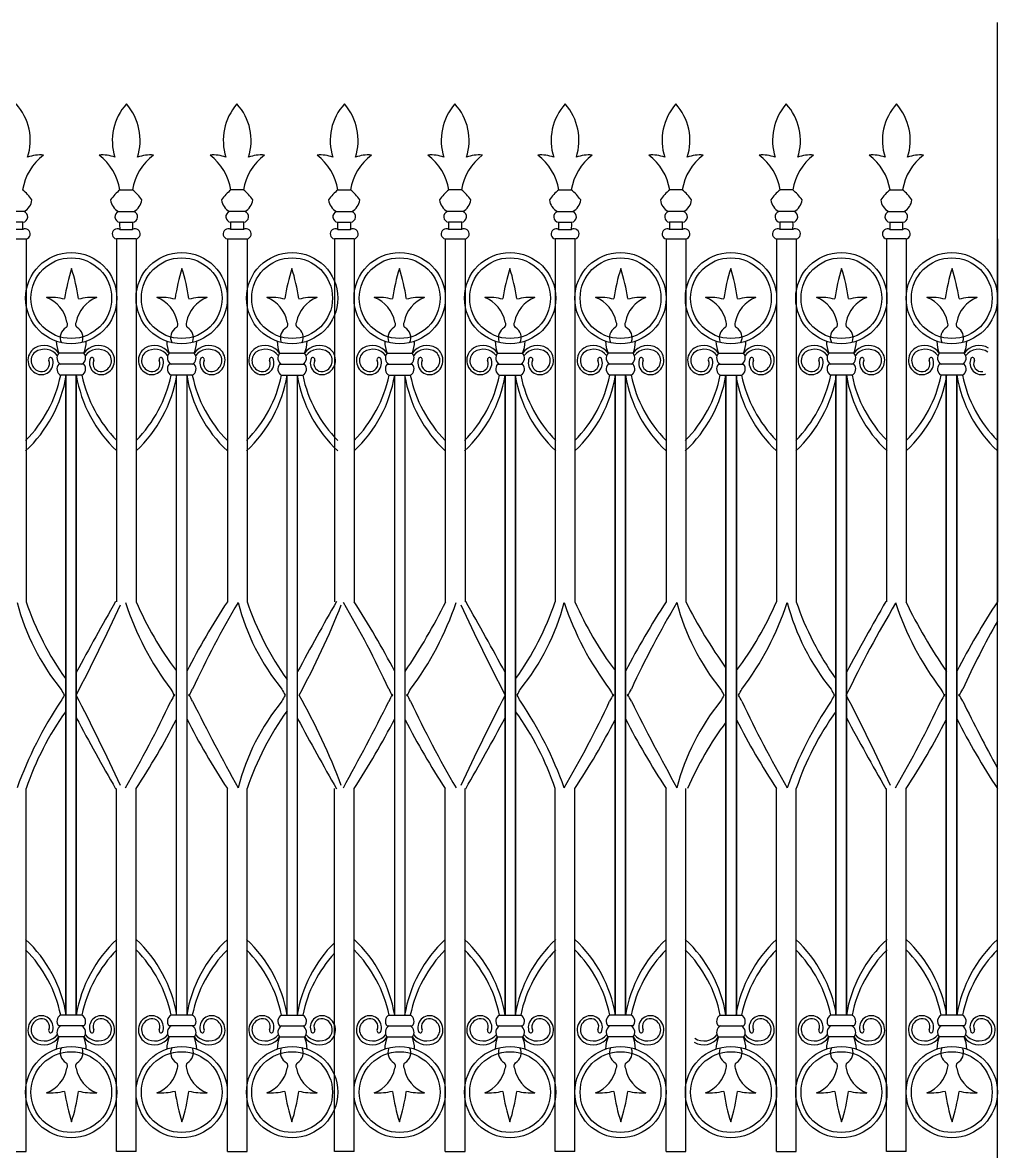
# Model space of a CAD drawing. Extents: x 12262 to 40734, y 30451 to 49613.
# Drawn here: x 25067 to 26180, y 46414 to 47703 of the extents above; entities that cross this region are included whole.
import ezdxf

# ---------------------------------------------------------------- set-up
doc = ezdxf.new("R2010")
doc.units = 0
doc.header["$LTSCALE"] = 0.85
doc.header["$MEASUREMENT"] = 0
doc.layers.get('0').update_dxf_attribs({"linetype": 'CONTINUOUS'})

# ---------------------------------------------------------------- blocks, each defined once
blk = doc.blocks.new('A$C42C5099B')
for p, q in [((1090.26, 0), (1090.26, 826.12)), ((589.39, 730.69), (596.52, 730.69)), ((659.86, 730.69), (652.73, 730.69)), ((713.81, 730.69), (720.94, 730.69)), ((784.28, 730.69), (777.15, 730.69)), ((839.88, 730.69), (847.01, 730.69)), ((910.35, 730.69), (903.22, 730.69)), ((973.38, 730.69), (966.25, 730.69)), ((1028.98, 730.69), (1036.11, 730.69)), ((534.61, 718.33), (525.84, 718.33)), ((588.57, 718.33), (597.34, 718.33)), ((660.68, 718.33), (651.9, 718.33)), ((712.99, 718.33), (721.77, 718.33)), ((785.11, 718.33), (776.33, 718.33)), ((839.06, 718.33), (847.83, 718.33)), ((911.17, 718.33), (902.4, 718.33)), ((974.21, 718.33), (965.43, 718.33)), ((1028.16, 718.33), (1036.94, 718.33)), ((533.97, 712.16), (526.48, 712.16)), ((589.21, 712.16), (596.7, 712.16)), ((660.04, 712.16), (652.54, 712.16)), ((713.63, 712.16), (721.13, 712.16)), ((784.47, 712.16), (776.97, 712.16)), ((839.7, 712.16), (847.19, 712.16)), ((910.53, 712.16), (903.04, 712.16)), ((973.57, 712.16), (966.07, 712.16)), ((1028.8, 712.16), (1036.3, 712.16)), ((524.6, 702.68), (535.85, 702.68)), ((533.88, 708), (526.57, 708)), ((535.85, 702.68), (535.85, 495.55)), ((587.33, 702.68), (587.33, 495.55)), ((598.58, 702.68), (587.33, 702.68)), ((589.3, 708), (596.61, 708)), ((598.58, 702.68), (598.58, 495.55)), ((650.67, 702.68), (650.67, 495.55)), ((650.67, 702.68), (661.92, 702.68)), ((659.95, 708), (652.63, 708)), ((661.92, 702.68), (661.92, 495.55)), ((711.75, 702.68), (711.75, 495.55)), ((723, 702.68), (711.75, 702.68)), ((713.72, 708), (721.04, 708)), ((723, 702.68), (723, 495.55)), ((775.09, 702.68), (775.09, 495.55)), ((775.09, 702.68), (786.34, 702.68)), ((784.38, 708), (777.06, 708)), ((786.34, 702.68), (786.34, 495.55)), ((837.82, 702.68), (837.82, 495.55)), ((849.07, 702.68), (837.82, 702.68)), ((839.79, 708), (847.1, 708)), ((849.07, 702.68), (849.07, 495.55)), ((901.16, 702.68), (901.16, 495.55)), ((901.16, 702.68), (912.41, 702.68)), ((910.44, 708), (903.12, 708)), ((912.41, 702.68), (912.41, 495.55)), ((964.19, 702.68), (964.19, 495.55)), ((964.19, 702.68), (975.44, 702.68)), ((973.48, 708), (966.16, 708)), ((975.44, 702.68), (975.44, 495.55)), ((1026.92, 702.68), (1026.92, 495.55)), ((1038.17, 702.68), (1026.92, 702.68)), ((1028.89, 708), (1036.21, 708)), ((1038.17, 702.68), (1038.17, 495.55)), ((1090.26, 702.68), (1090.26, 495.55)), ((568.72, 637.34), (554.46, 637.34)), ((631.75, 637.34), (617.49, 637.34)), ((680.53, 637.34), (694.79, 637.34)), ((741.92, 637.34), (756.18, 637.34)), ((804.95, 637.34), (819.21, 637.34)), ((882.24, 637.34), (867.98, 637.34)), ((931.02, 637.34), (945.28, 637.34)), ((1008.31, 637.34), (994.05, 637.34)), ((1071.35, 637.34), (1057.09, 637.34)), ((568.72, 631.06), (554.46, 631.06)), ((567.65, 631.06), (555.53, 631.06)), ((631.75, 631.06), (617.49, 631.06)), ((630.68, 631.06), (618.56, 631.06)), ((680.53, 631.06), (694.79, 631.06)), ((681.6, 631.06), (693.72, 631.06)), ((741.92, 631.06), (756.18, 631.06)), ((742.99, 631.06), (755.11, 631.06)), ((804.95, 631.06), (819.21, 631.06)), ((806.02, 631.06), (818.14, 631.06)), ((882.24, 631.06), (867.98, 631.06)), ((881.18, 631.06), (869.05, 631.06)), ((931.02, 631.06), (945.28, 631.06)), ((932.09, 631.06), (944.21, 631.06)), ((1008.31, 631.06), (994.05, 631.06)), ((1007.24, 631.06), (995.12, 631.06)), ((1071.35, 631.06), (1057.09, 631.06)), ((1070.28, 631.06), (1058.16, 631.06)), ((567.65, 624.79), (555.53, 624.79)), ((558.44, 316.23), (558.44, 624.79)), ((558.44, 624.79), (558.44, 316.23)), ((564.44, 316.23), (564.44, 624.79)), ((564.44, 624.79), (564.44, 316.23)), ((630.68, 624.79), (618.56, 624.79)), ((621.47, 624.79), (621.47, 259.61)), ((627.47, 624.79), (627.47, 259.61)), ((681.6, 624.79), (693.72, 624.79)), ((684.81, 259.61), (684.81, 624.79)), ((690.81, 259.61), (690.81, 624.79)), ((742.99, 624.79), (755.11, 624.79)), ((746.2, 259.61), (746.2, 624.79)), ((752.2, 259.61), (752.2, 624.79)), ((806.02, 624.79), (818.14, 624.79)), ((809.23, 624.79), (809.23, 316.23)), ((809.23, 316.23), (809.23, 624.79)), ((815.23, 624.79), (815.23, 316.23)), ((815.23, 316.23), (815.23, 624.79)), ((881.18, 624.79), (869.05, 624.79)), ((871.96, 316.23), (871.96, 624.79)), ((871.96, 624.79), (871.96, 316.23)), ((877.96, 316.23), (877.96, 624.79)), ((877.96, 624.79), (877.96, 316.23)), ((932.09, 624.79), (944.21, 624.79)), ((935.3, 624.79), (935.3, 316.23)), ((935.3, 316.23), (935.3, 624.79)), ((941.3, 624.79), (941.3, 316.23)), ((941.3, 316.23), (941.3, 624.79)), ((1007.24, 624.79), (995.12, 624.79)), ((998.03, 316.23), (998.03, 624.79)), ((998.03, 624.79), (998.03, 316.23)), ((1004.03, 316.23), (1004.03, 624.79)), ((1004.03, 624.79), (1004.03, 316.23)), ((1070.28, 624.79), (1058.16, 624.79)), ((1061.06, 316.23), (1061.06, 624.79)), ((1061.06, 624.79), (1061.06, 316.23)), ((1067.06, 316.23), (1067.06, 624.79)), ((1067.06, 624.79), (1067.06, 316.23)), ((558.44, 259.61), (558.44, 568.17)), ((558.44, 568.17), (558.44, 259.61)), ((564.44, 259.61), (564.44, 568.17)), ((564.44, 568.17), (564.44, 259.61)), ((809.23, 568.17), (809.23, 259.61)), ((809.23, 259.61), (809.23, 568.17)), ((815.23, 568.17), (815.23, 259.61)), ((815.23, 259.61), (815.23, 568.17)), ((871.96, 259.61), (871.96, 568.17)), ((871.96, 568.17), (871.96, 259.61)), ((877.96, 259.61), (877.96, 568.17)), ((877.96, 568.17), (877.96, 259.61)), ((935.3, 568.17), (935.3, 259.61)), ((935.3, 259.61), (935.3, 568.17)), ((941.3, 568.17), (941.3, 259.61)), ((941.3, 259.61), (941.3, 568.17)), ((998.03, 259.61), (998.03, 568.17)), ((998.03, 568.17), (998.03, 259.61)), ((1004.03, 259.61), (1004.03, 568.17)), ((1004.03, 568.17), (1004.03, 259.61)), ((1061.06, 259.61), (1061.06, 568.17)), ((1061.06, 568.17), (1061.06, 259.61)), ((1067.06, 259.61), (1067.06, 568.17)), ((1067.06, 568.17), (1067.06, 259.61)), ((535.85, 181.72), (535.85, 388.86)), ((587.33, 181.72), (587.33, 388.86)), ((598.58, 181.72), (598.58, 388.86)), ((650.67, 181.72), (650.67, 388.86)), ((661.92, 181.72), (661.92, 388.86)), ((711.75, 181.72), (711.75, 388.86)), ((723, 181.72), (723, 388.86)), ((775.09, 181.72), (775.09, 388.86)), ((786.34, 181.72), (786.34, 388.86)), ((837.82, 181.72), (837.82, 388.86)), ((849.07, 181.72), (849.07, 388.86)), ((901.16, 181.72), (901.16, 388.86)), ((912.41, 181.72), (912.41, 388.86)), ((964.19, 181.72), (964.19, 388.86)), ((975.44, 181.72), (975.44, 388.86)), ((1026.92, 181.72), (1026.92, 388.86)), ((1038.17, 181.72), (1038.17, 388.86)), ((1090.26, 181.72), (1090.26, 388.86)), ((567.65, 259.61), (555.53, 259.61)), ((630.68, 259.61), (618.56, 259.61)), ((681.6, 259.61), (693.72, 259.61)), ((742.99, 259.61), (755.11, 259.61)), ((806.02, 259.61), (818.14, 259.61)), ((881.18, 259.61), (869.05, 259.61)), ((932.09, 259.61), (944.21, 259.61)), ((1007.24, 259.61), (995.12, 259.61)), ((1070.28, 259.61), (1058.16, 259.61)), ((568.72, 253.34), (554.46, 253.34)), ((567.65, 253.34), (555.53, 253.34)), ((631.75, 253.34), (617.49, 253.34)), ((630.68, 253.34), (618.56, 253.34)), ((680.53, 253.34), (694.79, 253.34)), ((681.6, 253.34), (693.72, 253.34)), ((741.92, 253.34), (756.18, 253.34)), ((742.99, 253.34), (755.11, 253.34)), ((804.95, 253.34), (819.21, 253.34)), ((806.02, 253.34), (818.14, 253.34)), ((882.24, 253.34), (867.98, 253.34)), ((881.18, 253.34), (869.05, 253.34)), ((931.02, 253.34), (945.28, 253.34)), ((932.09, 253.34), (944.21, 253.34)), ((1008.31, 253.34), (994.05, 253.34)), ((1007.24, 253.34), (995.12, 253.34)), ((1071.35, 253.34), (1057.09, 253.34)), ((1070.28, 253.34), (1058.16, 253.34)), ((568.72, 247.07), (554.46, 247.07)), ((631.75, 247.07), (617.49, 247.07)), ((680.53, 247.07), (694.79, 247.07)), ((741.92, 247.07), (756.18, 247.07)), ((804.95, 247.07), (819.21, 247.07)), ((882.24, 247.07), (867.98, 247.07)), ((931.02, 247.07), (945.28, 247.07)), ((1008.31, 247.07), (994.05, 247.07)), ((1071.35, 247.07), (1057.09, 247.07)), ((524.6, 181.72), (535.85, 181.72)), ((598.58, 181.72), (587.33, 181.72)), ((650.67, 181.72), (661.92, 181.72)), ((723, 181.72), (711.75, 181.72)), ((775.09, 181.72), (786.34, 181.72)), ((849.07, 181.72), (837.82, 181.72)), ((901.16, 181.72), (912.41, 181.72)), ((964.19, 181.72), (975.44, 181.72)), ((1038.17, 181.72), (1026.92, 181.72))]:
    blk.add_line(p, q)
for centre, radius in [((561.59, 668.82), 26.04), ((561.59, 668.82), 23.04), ((624.62, 668.82), 26.04), ((624.62, 668.82), 23.04), ((687.66, 668.82), 26.04), ((687.66, 668.82), 23.04), ((749.05, 668.82), 26.04), ((749.05, 668.82), 23.04), ((812.08, 668.82), 26.04), ((812.08, 668.82), 23.04), ((875.11, 668.82), 26.04), ((875.11, 668.82), 23.04), ((938.15, 668.82), 26.04), ((938.15, 668.82), 23.04), ((1001.18, 668.82), 26.04), ((1001.18, 668.82), 23.04), ((1064.22, 668.82), 26.04), ((1064.22, 668.82), 23.04), ((561.59, 215.58), 26.04), ((561.59, 215.58), 23.04), ((624.62, 215.58), 26.04), ((624.62, 215.58), 23.04), ((687.66, 215.58), 26.04), ((687.66, 215.58), 23.04), ((749.05, 215.58), 26.04), ((749.05, 215.58), 23.04), ((812.08, 215.58), 26.04), ((812.08, 215.58), 23.04), ((875.11, 215.58), 26.04), ((875.11, 215.58), 23.04), ((938.15, 215.58), 26.04), ((938.15, 215.58), 23.04), ((1001.18, 215.58), 26.04), ((1001.18, 215.58), 23.04), ((1064.22, 215.58), 26.04), ((1064.22, 215.58), 23.04)]:
    blk.add_circle(centre, radius)
for centre, radius, start, end in [((507.22, 758.8), 30.97, 341.98964, 42.4537), ((615.96, 758.8), 30.97, 137.5463, 198.01036), ((569.06, 758.84), 31.83, 342.40626, 40.94066), ((680.18, 758.84), 31.83, 139.05934, 197.59374), ((633.29, 758.8), 30.97, 341.98964, 42.4537), ((740.38, 758.8), 30.97, 137.5463, 198.01036), ((693.49, 758.84), 31.83, 342.40626, 40.94066), ((804.61, 758.84), 31.83, 139.05934, 197.59374), ((757.72, 758.8), 30.97, 341.98964, 42.4537), ((866.45, 758.8), 30.97, 137.5463, 198.01036), ((819.55, 758.84), 31.83, 342.40626, 40.94066), ((930.68, 758.84), 31.83, 139.05934, 197.59374), ((883.78, 758.8), 30.97, 341.98964, 42.4537), ((993.71, 758.84), 31.83, 139.05934, 197.59374), ((946.82, 758.8), 30.97, 341.98964, 42.4537), ((1055.55, 758.8), 30.97, 137.5463, 198.01036), ((1008.66, 758.84), 31.83, 342.40626, 40.94066), ((564.77, 725.46), 31.42, 127.27812, 170.41295), ((543.68, 731.7), 18.87, 83.73244, 111.78859), ((579.5, 731.7), 18.87, 68.21141, 96.26756), ((558.41, 725.46), 31.42, 9.58705, 52.72188), ((627.5, 725.46), 31.42, 127.27812, 170.41295), ((606.41, 731.7), 18.87, 83.73244, 111.78859), ((642.84, 731.7), 18.87, 68.21141, 96.26756), ((621.75, 725.46), 31.42, 9.58705, 52.72188), ((690.84, 725.46), 31.42, 127.27812, 170.41295), ((669.75, 731.7), 18.87, 83.73244, 111.78859), ((703.92, 731.7), 18.87, 68.21141, 96.26756), ((682.83, 725.46), 31.42, 9.58705, 52.72188), ((751.93, 725.46), 31.42, 127.27812, 170.41295), ((730.83, 731.7), 18.87, 83.73244, 111.78859), ((767.26, 731.7), 18.87, 68.21141, 96.26756), ((746.17, 725.46), 31.42, 9.58705, 52.72188), ((815.26, 725.46), 31.42, 127.27812, 170.41295), ((794.17, 731.7), 18.87, 83.73244, 111.78859), ((829.99, 731.7), 18.87, 68.21141, 96.26756), ((808.9, 725.46), 31.42, 9.58705, 52.72188), ((877.99, 725.46), 31.42, 127.27812, 170.41295), ((856.9, 731.7), 18.87, 83.73244, 111.78859), ((893.33, 731.7), 18.87, 68.21141, 96.26756), ((872.24, 725.46), 31.42, 9.58705, 52.72188), ((941.33, 725.46), 31.42, 127.27812, 170.41295), ((920.24, 731.7), 18.87, 83.73244, 111.78859), ((956.36, 731.7), 18.87, 68.21141, 96.26756), ((935.27, 725.46), 31.42, 9.58705, 52.72188), ((1004.37, 725.46), 31.42, 127.27812, 170.41295), ((983.27, 731.7), 18.87, 83.73244, 111.78859), ((1019.09, 731.7), 18.87, 68.21141, 96.26756), ((998, 725.46), 31.42, 9.58705, 52.72188), ((1067.09, 725.46), 31.42, 127.27812, 170.41295), ((1046, 731.7), 18.87, 83.73244, 111.78859), ((516.29, 709.06), 27.82, 34.76518, 51.02749), ((606.89, 709.06), 27.82, 128.97251, 145.23482), ((579.02, 709.06), 27.82, 34.76518, 51.02749), ((670.23, 709.06), 27.82, 128.97251, 145.23482), ((642.36, 709.06), 27.82, 34.76518, 51.02749), ((731.31, 709.06), 27.82, 128.97251, 145.23482), ((703.44, 709.06), 27.82, 34.76518, 51.02749), ((794.65, 709.06), 27.82, 128.97251, 145.23482), ((766.78, 709.06), 27.82, 34.76518, 51.02749), ((857.38, 709.06), 27.82, 128.97251, 145.23482), ((829.51, 709.06), 27.82, 34.76518, 51.02749), ((920.72, 709.06), 27.82, 128.97251, 145.23482), ((892.85, 709.06), 27.82, 34.76518, 51.02749), ((983.75, 709.06), 27.82, 128.97251, 145.23482), ((955.88, 709.06), 27.82, 34.76518, 51.02749), ((1046.48, 709.06), 27.82, 128.97251, 145.23482), ((1018.61, 709.06), 27.82, 34.76518, 51.02749), ((530.58, 725.96), 8.63, 297.87267, 353.07787), ((592.6, 725.96), 8.63, 186.92213, 242.12733), ((593.31, 725.96), 8.63, 297.87267, 353.07787), ((655.94, 725.96), 8.63, 186.92213, 242.12733), ((656.65, 725.96), 8.63, 297.87267, 353.07787), ((717.02, 725.96), 8.63, 186.92213, 242.12733), ((717.73, 725.96), 8.63, 297.87267, 353.07787), ((780.36, 725.96), 8.63, 186.92213, 242.12733), ((781.07, 725.96), 8.63, 297.87267, 353.07787), ((843.09, 725.96), 8.63, 186.92213, 242.12733), ((843.8, 725.96), 8.63, 297.87267, 353.07787), ((906.43, 725.96), 8.63, 186.92213, 242.12733), ((907.14, 725.96), 8.63, 297.87267, 353.07787), ((969.46, 725.96), 8.63, 186.92213, 242.12733), ((970.17, 725.96), 8.63, 297.87267, 353.07787), ((1032.19, 725.96), 8.63, 186.92213, 242.12733), ((1032.9, 725.96), 8.63, 297.87267, 353.07787), ((533.5, 715.33), 3.21, 278.53973, 69.63495), ((589.68, 715.33), 3.21, 110.36505, 261.46027), ((596.23, 715.33), 3.21, 278.53973, 69.63495), ((653.02, 715.33), 3.21, 110.36505, 261.46027), ((659.57, 715.33), 3.21, 278.53973, 69.63495), ((714.11, 715.33), 3.21, 110.36505, 261.46027), ((720.65, 715.33), 3.21, 278.53973, 69.63495), ((777.44, 715.33), 3.21, 110.36505, 261.46027), ((783.99, 715.33), 3.21, 278.53973, 69.63495), ((840.17, 715.33), 3.21, 110.36505, 261.46027), ((846.72, 715.33), 3.21, 278.53973, 69.63495), ((903.51, 715.33), 3.21, 110.36505, 261.46027), ((910.06, 715.33), 3.21, 278.53973, 69.63495), ((966.55, 715.33), 3.21, 110.36505, 261.46027), ((973.09, 715.33), 3.21, 278.53973, 69.63495), ((1029.27, 715.33), 3.21, 110.36505, 261.46027), ((1035.82, 715.33), 3.21, 278.53973, 69.63495), ((508.71, 710.62), 25.31, 354.0571, 3.4698), ((614.47, 710.62), 25.31, 176.5302, 185.9429), ((571.44, 710.62), 25.31, 354.0571, 3.4698), ((677.81, 710.62), 25.31, 176.5302, 185.9429), ((634.78, 710.62), 25.31, 354.0571, 3.4698), ((738.89, 710.62), 25.31, 176.5302, 185.9429), ((695.86, 710.62), 25.31, 354.0571, 3.4698), ((802.23, 710.62), 25.31, 176.5302, 185.9429), ((759.2, 710.62), 25.31, 354.0571, 3.4698), ((864.96, 710.62), 25.31, 176.5302, 185.9429), ((821.93, 710.62), 25.31, 354.0571, 3.4698), ((928.3, 710.62), 25.31, 176.5302, 185.9429), ((885.27, 710.62), 25.31, 354.0571, 3.4698), ((991.33, 710.62), 25.31, 176.5302, 185.9429), ((948.3, 710.62), 25.31, 354.0571, 3.4698), ((1054.06, 710.62), 25.31, 176.5302, 185.9429), ((1011.03, 710.62), 25.31, 354.0571, 3.4698), ((535.32, 705.51), 2.88, 280.53577, 120.02028), ((587.86, 705.51), 2.88, 59.97972, 259.46423), ((598.05, 705.51), 2.88, 280.53577, 120.02028), ((651.19, 705.51), 2.88, 59.97972, 259.46423), ((661.39, 705.51), 2.88, 280.53577, 120.02028), ((712.28, 705.51), 2.88, 59.97972, 259.46423), ((722.48, 705.51), 2.88, 280.53577, 120.02028), ((775.62, 705.51), 2.88, 59.97972, 259.46423), ((785.82, 705.51), 2.88, 280.53577, 120.02028), ((838.35, 705.51), 2.88, 59.97972, 259.46423), ((848.54, 705.51), 2.88, 280.53577, 120.02028), ((901.69, 705.51), 2.88, 59.97972, 259.46423), ((911.88, 705.51), 2.88, 280.53577, 120.02028), ((964.72, 705.51), 2.88, 59.97972, 259.46423), ((974.92, 705.51), 2.88, 280.53577, 120.02028), ((1027.45, 705.51), 2.88, 59.97972, 259.46423), ((1037.65, 705.51), 2.88, 280.53577, 120.02028), ((672.59, 651.39), 116.08, 162.73146, 171.50341), ((450.89, 651.39), 116.08, 8.49659, 17.26854), ((735.63, 651.39), 116.08, 162.73146, 171.50341), ((513.93, 651.39), 116.08, 8.49659, 17.26854), ((798.35, 651.39), 116.08, 162.73146, 171.50341), ((576.65, 651.39), 116.08, 8.49659, 17.26854), ((859.74, 651.39), 116.08, 162.73146, 171.50341), ((638.04, 651.39), 116.08, 8.49659, 17.26854), ((922.78, 651.39), 116.08, 162.73146, 171.50341), ((701.08, 651.39), 116.08, 8.49659, 17.26854), ((986.12, 651.39), 116.08, 162.73146, 171.50341), ((764.42, 651.39), 116.08, 8.49659, 17.26854), ((1048.84, 651.39), 116.08, 162.73146, 171.50341), ((827.14, 651.39), 116.08, 8.49659, 17.26854), ((1112.19, 651.39), 116.08, 162.73146, 171.50341), ((890.49, 651.39), 116.08, 8.49659, 17.26854), ((1175.22, 651.39), 116.08, 162.73146, 171.50341), ((953.52, 651.39), 116.08, 8.49659, 17.26854), ((549.37, 634.92), 34.34, 75.82215, 93.30386), ((540.9, 651.88), 18.5, 10.32179, 69.45627), ((582.59, 651.88), 18.5, 110.54373, 169.67821), ((574.11, 634.92), 34.34, 86.69614, 104.17785), ((612.41, 634.92), 34.34, 75.82215, 93.30386), ((603.94, 651.88), 18.5, 10.32179, 69.45627), ((645.62, 651.88), 18.5, 110.54373, 169.67821), ((637.15, 634.92), 34.34, 86.69614, 104.17785), ((675.13, 634.92), 34.34, 75.82215, 93.30386), ((666.66, 651.88), 18.5, 10.32179, 69.45627), ((708.35, 651.88), 18.5, 110.54373, 169.67821), ((699.87, 634.92), 34.34, 86.69614, 104.17785), ((736.52, 634.92), 34.34, 75.82215, 93.30386), ((728.05, 651.88), 18.5, 10.32179, 69.45627), ((769.74, 651.88), 18.5, 110.54373, 169.67821), ((761.26, 634.92), 34.34, 86.69614, 104.17785), ((799.56, 634.92), 34.34, 75.82215, 93.30386), ((791.08, 651.88), 18.5, 10.32179, 69.45627), ((832.77, 651.88), 18.5, 110.54373, 169.67821), ((824.3, 634.92), 34.34, 86.69614, 104.17785), ((862.9, 634.92), 34.34, 75.82215, 93.30386), ((854.43, 651.88), 18.5, 10.32179, 69.45627), ((896.11, 651.88), 18.5, 110.54373, 169.67821), ((887.64, 634.92), 34.34, 86.69614, 104.17785), ((925.62, 634.92), 34.34, 75.82215, 93.30386), ((917.15, 651.88), 18.5, 10.32179, 69.45627), ((958.84, 651.88), 18.5, 110.54373, 169.67821), ((950.36, 634.92), 34.34, 86.69614, 104.17785), ((988.97, 634.92), 34.34, 75.82215, 93.30386), ((980.49, 651.88), 18.5, 10.32179, 69.45627), ((1022.18, 651.88), 18.5, 110.54373, 169.67821), ((1013.71, 634.92), 34.34, 86.69614, 104.17785), ((1052, 634.92), 34.34, 75.82215, 93.30386), ((1043.53, 651.88), 18.5, 10.32179, 69.45627), ((1085.21, 651.88), 18.5, 110.54373, 169.67821), ((1076.74, 634.92), 34.34, 86.69614, 104.17785), ((561.87, 646.31), 6.61, 119.52722, 206.41156), ((557.02, 653.92), 2.45, 310.63563, 31.40803), ((566.47, 653.92), 2.45, 148.59197, 229.36437), ((561.53, 646.2), 6.75, 342.07559, 60.24723), ((624.9, 646.31), 6.61, 119.52722, 206.41156), ((620.05, 653.92), 2.45, 310.63563, 31.40803), ((629.51, 653.92), 2.45, 148.59197, 229.36437), ((624.56, 646.2), 6.75, 342.07559, 60.24723), ((687.72, 646.2), 6.75, 119.75277, 197.92441), ((682.78, 653.92), 2.45, 310.63563, 31.40803), ((692.23, 653.92), 2.45, 148.59197, 229.36437), ((687.38, 646.31), 6.61, 333.58844, 60.47278), ((749.11, 646.2), 6.75, 119.75277, 197.92441), ((744.17, 653.92), 2.45, 310.63563, 31.40803), ((753.62, 653.92), 2.45, 148.59197, 229.36437), ((748.77, 646.31), 6.61, 333.58844, 60.47278), ((812.14, 646.2), 6.75, 119.75277, 197.92441), ((807.2, 653.92), 2.45, 310.63563, 31.40803), ((816.65, 653.92), 2.45, 148.59197, 229.36437), ((811.81, 646.31), 6.61, 333.58844, 60.47278), ((875.39, 646.31), 6.61, 119.52722, 206.41156), ((870.54, 653.92), 2.45, 310.63563, 31.40803), ((880, 653.92), 2.45, 148.59197, 229.36437), ((875.05, 646.2), 6.75, 342.07559, 60.24723), ((938.21, 646.2), 6.75, 119.75277, 197.92441), ((933.27, 653.92), 2.45, 310.63563, 31.40803), ((942.72, 653.92), 2.45, 148.59197, 229.36437), ((937.87, 646.31), 6.61, 333.58844, 60.47278), ((1001.46, 646.31), 6.61, 119.52722, 206.41156), ((996.61, 653.92), 2.45, 310.63563, 31.40803), ((1006.06, 653.92), 2.45, 148.59197, 229.36437), ((1001.12, 646.2), 6.75, 342.07559, 60.24723), ((1064.49, 646.31), 6.61, 119.52722, 206.41156), ((1059.64, 653.92), 2.45, 310.63563, 31.40803), ((1069.1, 653.92), 2.45, 148.59197, 229.36437), ((1064.15, 646.2), 6.75, 342.07559, 60.24723), ((545.17, 633.36), 8.31, 123.29439, 248.2613), ((544.88, 633.17), 6.23, 129.27171, 261.16197), ((545.98, 631.58), 10.25, 34.16392, 121.66085), ((546.22, 630.19), 9.43, 37.01524, 124.07144), ((573.93, 644.92), 20.89, 181.92205, 201.27863), ((549.25, 644.92), 20.89, 338.72137, 358.07795), ((577.2, 631.58), 10.25, 58.33915, 145.83608), ((576.96, 630.19), 9.43, 55.92856, 142.98476), ((578.3, 633.17), 6.23, 278.83803, 50.72829), ((578.3, 633.17), 6.23, 278.83803, 50.72829), ((578.01, 633.36), 8.31, 291.7387, 56.70561), ((578.01, 633.36), 8.31, 291.7387, 56.70561), ((608.2, 633.36), 8.31, 123.29439, 248.2613), ((607.92, 633.17), 6.23, 129.27171, 261.16197), ((609.02, 631.58), 10.25, 34.16392, 121.66085), ((609.25, 630.19), 9.43, 37.01524, 124.07144), ((636.96, 644.92), 20.89, 181.92205, 201.27863), ((612.29, 644.92), 20.89, 338.72137, 358.07795), ((640.23, 631.58), 10.25, 58.33915, 145.83608), ((640, 630.19), 9.43, 55.92856, 142.98476), ((641.33, 633.17), 6.23, 278.83803, 50.72829), ((641.05, 633.36), 8.31, 291.7387, 56.70561), ((671.24, 633.36), 8.31, 123.29439, 248.2613), ((670.95, 633.17), 6.23, 129.27171, 261.16197), ((672.05, 631.58), 10.25, 34.16392, 121.66085), ((672.29, 630.19), 9.43, 37.01524, 124.07144), ((699.99, 644.92), 20.89, 181.92205, 201.27863), ((675.32, 644.92), 20.89, 338.72137, 358.07795), ((703.26, 631.58), 10.25, 58.33915, 145.83608), ((703.03, 630.19), 9.43, 55.92856, 142.98476), ((704.36, 633.17), 6.23, 278.83803, 50.72829), ((704.08, 633.36), 8.31, 291.7387, 56.70561), ((732.63, 633.36), 8.31, 123.29439, 248.2613), ((732.34, 633.17), 6.23, 129.27171, 261.16197), ((733.44, 631.58), 10.25, 34.16392, 121.66085), ((733.68, 630.19), 9.43, 37.01524, 124.07144), ((761.38, 644.92), 20.89, 181.92205, 201.27863), ((736.71, 644.92), 20.89, 338.72137, 358.07795), ((764.65, 631.58), 10.25, 58.33915, 145.83608), ((764.42, 630.19), 9.43, 55.92856, 142.98476), ((765.75, 633.17), 6.23, 278.83803, 50.72829), ((765.47, 633.36), 8.31, 291.7387, 56.70561), ((795.66, 633.36), 8.31, 123.29439, 248.2613), ((795.66, 633.36), 8.31, 123.29439, 248.2613), ((795.37, 633.17), 6.23, 129.27171, 261.16197), ((795.37, 633.17), 6.23, 129.27171, 261.16197), ((796.47, 631.58), 10.25, 34.16392, 121.66085), ((796.71, 630.19), 9.43, 37.01524, 124.07144), ((824.42, 644.92), 20.89, 181.92205, 201.27863), ((799.75, 644.92), 20.89, 338.72137, 358.07795), ((827.69, 631.58), 10.25, 58.33915, 145.83608), ((827.45, 630.19), 9.43, 55.92856, 142.98476), ((828.79, 633.17), 6.23, 278.83803, 50.72829), ((828.5, 633.36), 8.31, 291.7387, 56.70561), ((858.69, 633.36), 8.31, 123.29439, 248.2613), ((858.41, 633.17), 6.23, 129.27171, 261.16197), ((859.51, 631.58), 10.25, 34.16392, 121.66085), ((859.74, 630.19), 9.43, 37.01524, 124.07144), ((887.45, 644.92), 20.89, 181.92205, 201.27863), ((862.78, 644.92), 20.89, 338.72137, 358.07795), ((890.72, 631.58), 10.25, 58.33915, 145.83608), ((890.49, 630.19), 9.43, 55.92856, 142.98476), ((891.82, 633.17), 6.23, 278.83803, 50.72829), ((891.54, 633.36), 8.31, 291.7387, 56.70561), ((921.73, 633.36), 8.31, 123.29439, 248.2613), ((921.44, 633.17), 6.23, 129.27171, 261.16197), ((922.54, 631.58), 10.25, 34.16392, 121.66085), ((922.78, 630.19), 9.43, 37.01524, 124.07144), ((950.48, 644.92), 20.89, 181.92205, 201.27863), ((925.81, 644.92), 20.89, 338.72137, 358.07795), ((953.76, 631.58), 10.25, 58.33915, 145.83608), ((953.52, 630.19), 9.43, 55.92856, 142.98476), ((954.86, 633.17), 6.23, 278.83803, 50.72829), ((954.57, 633.36), 8.31, 291.7387, 56.70561), ((984.76, 633.36), 8.31, 123.29439, 248.2613), ((984.48, 633.17), 6.23, 129.27171, 261.16197), ((985.58, 631.58), 10.25, 34.16392, 121.66085), ((985.81, 630.19), 9.43, 37.01524, 124.07144), ((1013.52, 644.92), 20.89, 181.92205, 201.27863), ((988.85, 644.92), 20.89, 338.72137, 358.07795), ((1016.79, 631.58), 10.25, 58.33915, 145.83608), ((1016.55, 630.19), 9.43, 55.92856, 142.98476), ((1017.89, 633.17), 6.23, 278.83803, 50.72829), ((1017.89, 633.17), 6.23, 278.83803, 50.72829), ((1017.6, 633.36), 8.31, 291.7387, 56.70561), ((1017.6, 633.36), 8.31, 291.7387, 56.70561), ((1047.79, 633.36), 8.31, 123.29439, 248.2613), ((1047.51, 633.17), 6.23, 129.27171, 261.16197), ((1048.61, 631.58), 10.25, 34.16392, 121.66085), ((1048.84, 630.19), 9.43, 37.01524, 124.07144), ((1076.55, 644.92), 20.89, 181.92205, 201.27863), ((1051.88, 644.92), 20.89, 338.72137, 358.07795), ((1079.82, 631.58), 10.25, 58.33915, 145.83608), ((1079.59, 630.19), 9.43, 55.92856, 142.98476), ((544.5, 631.89), 6.71, 248.93884, 23.18808), ((544.72, 631.38), 4.44, 259.6816, 25.61809), ((549.82, 633.73), 1.17, 43.44894, 201.39741), ((557.43, 634.62), 4.03, 137.5079, 241.84757), ((565.75, 634.62), 4.03, 298.15243, 42.4921), ((578.68, 631.89), 6.71, 156.81192, 291.06116), ((578.68, 631.89), 6.71, 156.81192, 291.06116), ((573.36, 633.73), 1.17, 338.60259, 136.55106), ((573.36, 633.73), 1.17, 338.60259, 136.55106), ((578.46, 631.38), 4.44, 154.38191, 280.3184), ((578.46, 631.38), 4.44, 154.38191, 280.3184), ((607.53, 631.89), 6.71, 248.93884, 23.18808), ((607.76, 631.38), 4.44, 259.6816, 25.61809), ((612.85, 633.73), 1.17, 43.44894, 201.39741), ((620.46, 634.62), 4.03, 137.5079, 241.84757), ((628.78, 634.62), 4.03, 298.15243, 42.4921), ((641.71, 631.89), 6.71, 156.81192, 291.06116), ((636.4, 633.73), 1.17, 338.60259, 136.55106), ((641.49, 631.38), 4.44, 154.38191, 280.3184), ((670.57, 631.89), 6.71, 248.93884, 23.18808), ((670.79, 631.38), 4.44, 259.6816, 25.61809), ((675.88, 633.73), 1.17, 43.44894, 201.39741), ((683.5, 634.62), 4.03, 137.5079, 241.84757), ((691.82, 634.62), 4.03, 298.15243, 42.4921), ((704.75, 631.89), 6.71, 156.81192, 291.06116), ((699.43, 633.73), 1.17, 338.60259, 136.55106), ((704.53, 631.38), 4.44, 154.38191, 280.3184), ((731.96, 631.89), 6.71, 248.93884, 23.18808), ((732.18, 631.38), 4.44, 259.6816, 25.61809), ((737.27, 633.73), 1.17, 43.44894, 201.39741), ((744.89, 634.62), 4.03, 137.5079, 241.84757), ((753.21, 634.62), 4.03, 298.15243, 42.4921), ((766.14, 631.89), 6.71, 156.81192, 291.06116), ((760.82, 633.73), 1.17, 338.60259, 136.55106), ((765.92, 631.38), 4.44, 154.38191, 280.3184), ((794.99, 631.89), 6.71, 248.93884, 23.18808), ((794.99, 631.89), 6.71, 248.93884, 23.18808), ((795.21, 631.38), 4.44, 259.6816, 25.61809), ((795.21, 631.38), 4.44, 259.6816, 25.61809), ((800.31, 633.73), 1.17, 43.44894, 201.39741), ((800.31, 633.73), 1.17, 43.44894, 201.39741), ((807.92, 634.62), 4.03, 137.5079, 241.84757), ((816.24, 634.62), 4.03, 298.15243, 42.4921), ((829.17, 631.89), 6.71, 156.81192, 291.06116), ((823.85, 633.73), 1.17, 338.60259, 136.55106), ((828.95, 631.38), 4.44, 154.38191, 280.3184), ((858.03, 631.89), 6.71, 248.93884, 23.18808), ((858.25, 631.38), 4.44, 259.6816, 25.61809), ((863.34, 633.73), 1.17, 43.44894, 201.39741), ((870.95, 634.62), 4.03, 137.5079, 241.84757), ((879.27, 634.62), 4.03, 298.15243, 42.4921), ((892.2, 631.89), 6.71, 156.81192, 291.06116), ((886.89, 633.73), 1.17, 338.60259, 136.55106), ((891.98, 631.38), 4.44, 154.38191, 280.3184), ((921.06, 631.89), 6.71, 248.93884, 23.18808), ((921.28, 631.38), 4.44, 259.6816, 25.61809), ((926.38, 633.73), 1.17, 43.44894, 201.39741), ((933.99, 634.62), 4.03, 137.5079, 241.84757), ((942.31, 634.62), 4.03, 298.15243, 42.4921), ((955.24, 631.89), 6.71, 156.81192, 291.06116), ((949.92, 633.73), 1.17, 338.60259, 136.55106), ((955.02, 631.38), 4.44, 154.38191, 280.3184), ((984.09, 631.89), 6.71, 248.93884, 23.18808), ((984.31, 631.38), 4.44, 259.6816, 25.61809), ((989.41, 633.73), 1.17, 43.44894, 201.39741), ((997.02, 634.62), 4.03, 137.5079, 241.84757), ((1005.34, 634.62), 4.03, 298.15243, 42.4921), ((1018.27, 631.89), 6.71, 156.81192, 291.06116), ((1018.27, 631.89), 6.71, 156.81192, 291.06116), ((1012.96, 633.73), 1.17, 338.60259, 136.55106), ((1012.96, 633.73), 1.17, 338.60259, 136.55106), ((1018.05, 631.38), 4.44, 154.38191, 280.3184), ((1018.05, 631.38), 4.44, 154.38191, 280.3184), ((1047.13, 631.89), 6.71, 248.93884, 23.18808), ((1047.35, 631.38), 4.44, 259.6816, 25.61809), ((1052.44, 633.73), 1.17, 43.44894, 201.39741), ((1060.06, 634.62), 4.03, 137.5079, 241.84757), ((1068.38, 634.62), 4.03, 298.15243, 42.4921), ((1081.31, 631.89), 6.71, 156.81192, 291.06116), ((1075.99, 633.73), 1.17, 338.60259, 136.55106), ((1081.09, 631.38), 4.44, 154.38191, 280.3184), ((557.43, 628.34), 4.03, 137.5079, 241.84757), ((565.75, 628.34), 4.03, 298.15243, 42.4921), ((620.46, 628.34), 4.03, 137.5079, 241.84757), ((628.78, 628.34), 4.03, 298.15243, 42.4921), ((683.5, 628.34), 4.03, 137.5079, 241.84757), ((691.82, 628.34), 4.03, 298.15243, 42.4921), ((744.89, 628.34), 4.03, 137.5079, 241.84757), ((753.21, 628.34), 4.03, 298.15243, 42.4921), ((807.92, 628.34), 4.03, 137.5079, 241.84757), ((816.24, 628.34), 4.03, 298.15243, 42.4921), ((870.95, 628.34), 4.03, 137.5079, 241.84757), ((879.27, 628.34), 4.03, 298.15243, 42.4921), ((933.99, 628.34), 4.03, 137.5079, 241.84757), ((942.31, 628.34), 4.03, 298.15243, 42.4921), ((997.02, 628.34), 4.03, 137.5079, 241.84757), ((1005.34, 628.34), 4.03, 298.15243, 42.4921), ((1060.06, 628.34), 4.03, 137.5079, 241.84757), ((1068.38, 628.34), 4.03, 298.15243, 42.4921), ((482.54, 639.95), 74.55, 315.32065, 348.26782), ((483.37, 637.48), 76.43, 313.04805, 350.44113), ((639.81, 637.48), 76.43, 189.55887, 226.95195), ((640.64, 639.95), 74.55, 191.73218, 224.67935), ((545.57, 639.95), 74.55, 315.32065, 348.26782), ((546.41, 637.48), 76.43, 313.04805, 350.44113), ((702.84, 637.48), 76.43, 189.55887, 226.95195), ((703.68, 639.95), 74.55, 191.73218, 224.67935), ((608.6, 639.95), 74.55, 315.32065, 348.26782), ((609.44, 637.48), 76.43, 313.04805, 350.44113), ((765.87, 637.48), 76.43, 189.55887, 226.95195), ((766.71, 639.95), 74.55, 191.73218, 224.67935), ((669.99, 639.95), 74.55, 315.32065, 348.26782), ((670.83, 637.48), 76.43, 313.04805, 350.44113), ((827.26, 637.48), 76.43, 189.55887, 226.95195), ((828.1, 639.95), 74.55, 191.73218, 224.67935), ((733.03, 639.95), 74.55, 315.32065, 348.26782), ((733.87, 637.48), 76.43, 313.04805, 350.44113), ((890.3, 637.48), 76.43, 189.55887, 226.95195), ((891.14, 639.95), 74.55, 191.73218, 224.67935), ((796.06, 639.95), 74.55, 315.32065, 348.26782), ((796.9, 637.48), 76.43, 313.04805, 350.44113), ((953.33, 637.48), 76.43, 189.55887, 226.95195), ((954.17, 639.95), 74.55, 191.73218, 224.67935), ((859.09, 639.95), 74.55, 315.32065, 348.26782), ((859.93, 637.48), 76.43, 313.04805, 350.44113), ((1016.36, 637.48), 76.43, 189.55887, 226.95195), ((1017.2, 639.95), 74.55, 191.73218, 224.67935), ((922.13, 639.95), 74.55, 315.32065, 348.26782), ((922.97, 637.48), 76.43, 313.04805, 350.44113), ((1079.4, 637.48), 76.43, 189.55887, 226.95195), ((1080.24, 639.95), 74.55, 191.73218, 224.67935), ((986, 637.48), 76.43, 313.04805, 350.44113), ((985.16, 639.95), 74.55, 315.32065, 348.26782), ((1142.43, 637.48), 76.43, 189.55887, 226.95195), ((1143.27, 639.95), 74.55, 191.73218, 224.67935), ((657.68, 528.28), 131.25, 194.67196, 219.00271), ((694.3, 549.04), 167.24, 198.6549, 215.66896), ((-462.66, 976.86), 1157.9, 332.49999, 335.34159), ((2170.08, -410.12), 1823.95, 150.22623, 151.67967), ((756.06, 549.54), 172.44, 198.42742, 217.03778), ((773.52, 571.26), 190.62, 203.40446, 217.09552), ((1016.61, 255.7), 437.54, 146.75783, 152.79505), ((1117.6, 221.27), 536, 149.28566, 155.24915), ((783.75, 528.28), 131.25, 194.67196, 219.00271), ((822.08, 549.86), 169.12, 198.7332, 215.74081), ((2296.15, -410.12), 1823.95, 150.22623, 151.65951), ((298.48, 657.36), 448.17, 331.30832, 338.59138), ((256.08, 221.27), 536, 24.75085, 30.71434), ((357.06, 255.7), 437.54, 27.20495, 33.24217), ((489.48, 635.4), 318.22, 325.62422, 333.92867), ((617.61, 549.54), 172.44, 322.96222, 341.57258), ((1836.33, 976.86), 1157.9, 204.65841, 207.50001), ((-796.41, -410.12), 1823.95, 28.32033, 29.77377), ((679.37, 549.04), 167.24, 324.33104, 341.3451), ((715.99, 528.28), 131.25, 320.99729, 345.32804), ((1006.55, 549.54), 172.44, 198.42742, 217.03778), ((1024.01, 571.26), 190.62, 203.40446, 217.09552), ((1267.1, 255.7), 437.54, 146.75783, 152.79505), ((1368.09, 221.27), 536, 149.28566, 155.24915), ((1034.24, 528.28), 131.25, 194.67196, 219.00271), ((1172.19, 626.37), 290.86, 206.72905, 215.46793), ((789.26, 571.26), 190.62, 322.90448, 336.59554), ((806.71, 549.54), 172.44, 322.96222, 341.57258), ((1097.27, 528.28), 131.25, 194.67196, 219.00271), ((1133.89, 549.04), 167.24, 198.6549, 215.66896), ((1580.31, 167.3), 638.51, 149.1475, 154.49874), ((2609.67, -410.12), 1823.95, 150.22623, 151.67967), ((1195.65, 549.54), 172.44, 198.42742, 217.03778), ((1323.78, 635.4), 318.22, 206.07133, 214.37578), ((1456.2, 255.7), 437.54, 146.75783, 152.79505), ((1557.19, 221.27), 536, 150.59018, 155.24915), ((2170.08, 1294.52), 1823.95, 207.7353, 207.8588), ((2232.81, 1294.52), 1823.95, 207.7353, 207.87881), ((-983.56, 1294.52), 1823.95, 332.12119, 332.2647), ((2296.15, 1294.52), 1823.95, 207.7353, 207.8588), ((2357.23, 1294.52), 1823.95, 207.7353, 207.87881), ((-859.14, 1294.52), 1823.95, 332.12119, 332.2647), ((-796.41, 1294.52), 1823.95, 332.1412, 332.2647), ((2483.3, 1294.52), 1823.95, 207.7353, 207.87881), ((-733.07, 1294.52), 1823.95, 332.12119, 332.2647), ((2546.64, 1294.52), 1823.95, 207.7353, 207.8588), ((-670.04, 1294.52), 1823.95, 332.1412, 332.2647), ((2609.67, 1294.52), 1823.95, 207.7353, 207.8588), ((2672.4, 1294.52), 1823.95, 207.7353, 207.87881), ((-543.97, 1294.52), 1823.95, 332.12119, 332.2647), ((738.41, 315.28), 220.52, 145.95754, 160.36779), ((2170.08, -410.12), 1823.95, 152.1412, 152.2647), ((-462.66, -92.46), 1157.9, 24.65841, 27.50001), ((49.43, 706.36), 628.79, 329.72598, 334.80883), ((2232.81, -410.12), 1823.95, 152.12119, 152.2647), ((-983.56, -410.12), 1823.95, 27.7353, 27.87881), ((1774.22, 1008.35), 1277.43, 206.48193, 208.98326), ((783.75, 356.12), 131.25, 140.99729, 165.32804), ((2296.15, -410.12), 1823.95, 152.1412, 152.2647), ((376.39, 263.45), 362.38, 20.54495, 29.55535), ((-400.55, 1008.35), 1277.43, 331.01674, 333.51807), ((2357.23, -410.12), 1823.95, 152.12119, 152.2647), ((-859.14, -410.12), 1823.95, 27.7353, 27.87881), ((1324.24, 706.36), 628.79, 205.19117, 210.27402), ((1836.33, -92.46), 1157.9, 152.49999, 155.34159), ((-796.41, -410.12), 1823.95, 27.7353, 27.8588), ((635.26, 315.28), 220.52, 19.63221, 34.04246), ((299.92, 706.36), 628.79, 329.72598, 334.80883), ((2483.3, -410.12), 1823.95, 152.12119, 152.2647), ((-733.07, -410.12), 1823.95, 27.7353, 27.87881), ((2024.71, 1008.35), 1277.43, 206.48193, 208.98326), ((1034.24, 356.12), 131.25, 140.99729, 165.32804), ((2546.64, -410.12), 1823.95, 152.1412, 152.2647), ((-670.04, -410.12), 1823.95, 27.7353, 27.8588), ((1513.35, 706.36), 628.79, 205.19117, 210.27402), ((1178.01, 315.28), 220.52, 145.95754, 160.36779), ((2609.67, -410.12), 1823.95, 152.1412, 152.2647), ((-23.07, -92.46), 1157.9, 24.65841, 27.50001), ((489.02, 706.36), 628.79, 329.72598, 334.80883), ((2672.4, -410.12), 1823.95, 152.12119, 152.2647), ((-543.97, -410.12), 1823.95, 27.7353, 27.87881), ((2213.82, 1008.35), 1277.43, 206.48193, 208.41225), ((694.3, 335.36), 167.24, 144.33104, 161.3451), ((822.08, 334.54), 169.12, 144.25919, 161.2668), ((679.37, 335.36), 167.24, 18.6549, 35.66896), ((1133.89, 335.36), 167.24, 144.33104, 161.3451), ((2170.08, 1294.52), 1823.95, 208.32033, 209.77377), ((240.53, 623.97), 428.34, 326.70944, 332.79058), ((1016.61, 628.71), 437.54, 207.20495, 213.24217), ((2296.15, 1294.52), 1823.95, 208.34049, 209.77377), ((357.06, 628.71), 437.54, 326.75783, 332.79505), ((1133.14, 623.97), 428.34, 207.20942, 213.29056), ((-796.41, 1294.52), 1823.95, 330.22623, 331.67967), ((491.02, 623.97), 428.34, 326.70944, 332.79058), ((1267.1, 628.71), 437.54, 207.20495, 213.24217), ((1088.32, 313.14), 190.62, 143.39392, 156.59554), ((1322.24, 623.97), 428.34, 207.20942, 213.29056), ((2609.67, 1294.52), 1823.95, 208.32033, 209.77377), ((680.12, 623.97), 428.34, 326.70944, 332.79058), ((1456.2, 628.71), 437.54, 207.20495, 213.24217), ((483.37, 246.92), 76.43, 9.55887, 46.95195), ((482.54, 244.45), 74.55, 11.73218, 44.67935), ((639.81, 246.92), 76.43, 133.04805, 170.44113), ((640.64, 244.45), 74.55, 135.32065, 168.26782), ((546.41, 246.92), 76.43, 9.55887, 46.95195), ((545.57, 244.45), 74.55, 11.73218, 44.67935), ((702.84, 246.92), 76.43, 133.04805, 170.44113), ((703.68, 244.45), 74.55, 135.32065, 168.26782), ((609.44, 246.92), 76.43, 9.55887, 46.95195), ((608.6, 244.45), 74.55, 11.73218, 44.67935), ((765.87, 246.92), 76.43, 135.08128, 170.44113), ((670.83, 246.92), 76.43, 9.55887, 46.95195), ((669.99, 244.45), 74.55, 11.73218, 44.67935), ((827.26, 246.92), 76.43, 133.04805, 170.44113), ((828.1, 244.45), 74.55, 135.32065, 168.26782), ((733.87, 246.92), 76.43, 9.55887, 46.95195), ((733.03, 244.45), 74.55, 11.73218, 44.67935), ((890.3, 246.92), 76.43, 133.04805, 170.44113), ((891.14, 244.45), 74.55, 135.32065, 168.26782), ((796.9, 246.92), 76.43, 9.55887, 46.95195), ((796.06, 244.45), 74.55, 11.73218, 44.67935), ((953.33, 246.92), 76.43, 133.04805, 170.44113), ((954.17, 244.45), 74.55, 135.32065, 168.26782), ((859.93, 246.92), 76.43, 9.55887, 46.95195), ((859.09, 244.45), 74.55, 11.73218, 44.67935), ((1016.36, 246.92), 76.43, 133.04805, 170.44113), ((1017.2, 244.45), 74.55, 135.32065, 168.26782), ((922.97, 246.92), 76.43, 9.55887, 46.95195), ((922.13, 244.45), 74.55, 11.73218, 44.67935), ((1079.4, 246.92), 76.43, 133.04805, 170.44113), ((1080.24, 244.45), 74.55, 135.32065, 168.26782), ((986, 246.92), 76.43, 9.55887, 46.95195), ((985.16, 244.45), 74.55, 11.73218, 44.67935), ((1142.43, 246.92), 76.43, 133.04805, 170.44113), ((1143.27, 244.45), 74.55, 135.32065, 168.26782), ((766.71, 244.45), 74.55, 137.49285, 168.26782), ((545.17, 251.05), 8.31, 111.7387, 236.70561), ((544.5, 252.51), 6.71, 336.81192, 111.06116), ((557.43, 256.06), 4.03, 118.15243, 222.4921), ((565.75, 256.06), 4.03, 317.5079, 61.84757), ((578.68, 252.51), 6.71, 68.93884, 203.18808), ((578.01, 251.05), 8.31, 303.29439, 68.2613), ((578.01, 251.05), 8.31, 303.29439, 68.2613), ((608.2, 251.05), 8.31, 111.7387, 236.70561), ((607.53, 252.51), 6.71, 336.81192, 111.06116), ((620.46, 256.06), 4.03, 118.15243, 222.4921), ((628.78, 256.06), 4.03, 317.5079, 61.84757), ((641.71, 252.51), 6.71, 68.93884, 203.18808), ((641.05, 251.05), 8.31, 303.29439, 68.2613), ((671.24, 251.05), 8.31, 111.7387, 236.70561), ((670.57, 252.51), 6.71, 336.81192, 111.06116), ((683.5, 256.06), 4.03, 118.15243, 222.4921), ((691.82, 256.06), 4.03, 317.5079, 61.84757), ((704.75, 252.51), 6.71, 68.93884, 203.18808), ((704.08, 251.05), 8.31, 303.29439, 68.2613), ((732.63, 251.05), 8.31, 111.7387, 236.70561), ((731.96, 252.51), 6.71, 336.81192, 111.06116), ((744.89, 256.06), 4.03, 118.15243, 222.4921), ((753.21, 256.06), 4.03, 317.5079, 61.84757), ((766.14, 252.51), 6.71, 68.93884, 203.18808), ((765.47, 251.05), 8.31, 303.29439, 68.2613), ((795.66, 251.05), 8.31, 111.7387, 236.70561), ((795.66, 251.05), 8.31, 111.7387, 236.70561), ((794.99, 252.51), 6.71, 336.81192, 111.06116), ((807.92, 256.06), 4.03, 118.15243, 222.4921), ((816.24, 256.06), 4.03, 317.5079, 61.84757), ((829.17, 252.51), 6.71, 68.93884, 203.18808), ((828.5, 251.05), 8.31, 303.29439, 68.2613), ((858.69, 251.05), 8.31, 111.7387, 236.70561), ((858.03, 252.51), 6.71, 336.81192, 111.06116), ((870.95, 256.06), 4.03, 118.15243, 222.4921), ((879.27, 256.06), 4.03, 317.5079, 61.84757), ((892.2, 252.51), 6.71, 68.93884, 203.18808), ((891.54, 251.05), 8.31, 303.29439, 68.2613), ((933.99, 256.06), 4.03, 118.15243, 222.4921), ((942.31, 256.06), 4.03, 317.5079, 61.84757), ((955.24, 252.51), 6.71, 68.93884, 203.18808), ((954.57, 251.05), 8.31, 303.29439, 68.2613), ((984.76, 251.05), 8.31, 111.7387, 236.70561), ((984.09, 252.51), 6.71, 336.81192, 111.06116), ((997.02, 256.06), 4.03, 118.15243, 222.4921), ((1005.34, 256.06), 4.03, 317.5079, 61.84757), ((1018.27, 252.51), 6.71, 68.93884, 203.18808), ((1017.6, 251.05), 8.31, 303.29439, 68.2613), ((1017.6, 251.05), 8.31, 303.29439, 68.2613), ((1047.79, 251.05), 8.31, 111.7387, 236.70561), ((1047.13, 252.51), 6.71, 336.81192, 111.06116), ((1060.06, 256.06), 4.03, 118.15243, 222.4921), ((1068.38, 256.06), 4.03, 317.5079, 61.84757), ((1081.31, 252.51), 6.71, 68.93884, 203.18808), ((1080.64, 251.05), 8.31, 303.29439, 68.2613), ((544.88, 251.23), 6.23, 98.83803, 230.72829), ((544.72, 253.02), 4.44, 334.38191, 100.3184), ((557.43, 249.79), 4.03, 118.15243, 222.4921), ((565.75, 249.79), 4.03, 317.5079, 61.84757), ((578.46, 253.02), 4.44, 79.6816, 205.61809), ((578.3, 251.23), 6.23, 309.27171, 81.16197), ((607.92, 251.23), 6.23, 98.83803, 230.72829), ((607.76, 253.02), 4.44, 334.38191, 100.3184), ((620.46, 249.79), 4.03, 118.15243, 222.4921), ((628.78, 249.79), 4.03, 317.5079, 61.84757), ((641.49, 253.02), 4.44, 79.6816, 205.61809), ((641.33, 251.23), 6.23, 309.27171, 81.16197), ((670.95, 251.23), 6.23, 98.83803, 230.72829), ((670.79, 253.02), 4.44, 334.38191, 100.3184), ((683.5, 249.79), 4.03, 118.15243, 222.4921), ((691.82, 249.79), 4.03, 317.5079, 61.84757), ((704.53, 253.02), 4.44, 79.6816, 205.61809), ((704.36, 251.23), 6.23, 309.27171, 81.16197), ((732.34, 251.23), 6.23, 98.83803, 230.72829), ((732.18, 253.02), 4.44, 334.38191, 100.3184), ((744.89, 249.79), 4.03, 118.15243, 222.4921), ((753.21, 249.79), 4.03, 317.5079, 61.84757), ((765.92, 253.02), 4.44, 79.6816, 205.61809), ((765.75, 251.23), 6.23, 309.27171, 81.16197), ((795.37, 251.23), 6.23, 98.83803, 230.72829), ((795.21, 253.02), 4.44, 334.38191, 100.3184), ((807.92, 249.79), 4.03, 118.15243, 222.4921), ((816.24, 249.79), 4.03, 317.5079, 61.84757), ((828.95, 253.02), 4.44, 79.6816, 205.61809), ((828.79, 251.23), 6.23, 309.27171, 81.16197), ((858.41, 251.23), 6.23, 98.83803, 230.72829), ((858.25, 253.02), 4.44, 334.38191, 100.3184), ((870.95, 249.79), 4.03, 118.15243, 222.4921), ((879.27, 249.79), 4.03, 317.5079, 61.84757), ((891.98, 253.02), 4.44, 79.6816, 205.61809), ((891.82, 251.23), 6.23, 309.27171, 81.16197), ((933.99, 249.79), 4.03, 118.15243, 222.4921), ((942.31, 249.79), 4.03, 317.5079, 61.84757), ((955.02, 253.02), 4.44, 79.6816, 205.61809), ((954.86, 251.23), 6.23, 309.27171, 81.16197), ((984.48, 251.23), 6.23, 98.83803, 230.72829), ((984.31, 253.02), 4.44, 334.38191, 100.3184), ((997.02, 249.79), 4.03, 118.15243, 222.4921), ((1005.34, 249.79), 4.03, 317.5079, 61.84757), ((1018.05, 253.02), 4.44, 79.6816, 205.61809), ((1017.89, 251.23), 6.23, 309.27171, 81.16197), ((1047.51, 251.23), 6.23, 98.83803, 230.72829), ((1047.35, 253.02), 4.44, 334.38191, 100.3184), ((1060.06, 249.79), 4.03, 118.15243, 222.4921), ((1068.38, 249.79), 4.03, 317.5079, 61.84757), ((1081.09, 253.02), 4.44, 79.6816, 205.61809), ((1080.92, 251.23), 6.23, 309.27171, 81.16197), ((545.98, 252.82), 10.25, 238.33915, 325.83608), ((546.22, 254.21), 9.43, 235.92856, 322.98476), ((549.82, 250.67), 1.17, 158.60259, 316.55106), ((573.93, 239.48), 20.89, 158.72137, 178.07795), ((577.2, 252.82), 10.25, 214.16392, 301.66085), ((549.25, 239.48), 20.89, 1.92205, 21.27863), ((576.96, 254.21), 9.43, 217.01524, 304.07144), ((573.36, 250.67), 1.17, 223.44894, 21.39741), ((609.02, 252.82), 10.25, 238.33915, 325.83608), ((609.25, 254.21), 9.43, 235.92856, 322.98476), ((612.85, 250.67), 1.17, 158.60259, 316.55106), ((636.96, 239.48), 20.89, 158.72137, 178.07795), ((612.29, 239.48), 20.89, 1.92205, 21.27863), ((640.23, 252.82), 10.25, 214.16392, 301.66085), ((640, 254.21), 9.43, 217.01524, 304.07144), ((636.4, 250.67), 1.17, 223.44894, 21.39741), ((672.05, 252.82), 10.25, 238.33915, 325.83608), ((672.29, 254.21), 9.43, 235.92856, 322.98476), ((675.88, 250.67), 1.17, 158.60259, 316.55106), ((699.99, 239.48), 20.89, 158.72137, 178.07795), ((703.26, 252.82), 10.25, 214.16392, 301.66085), ((675.32, 239.48), 20.89, 1.92205, 21.27863), ((703.03, 254.21), 9.43, 217.01524, 304.07144), ((699.43, 250.67), 1.17, 223.44894, 21.39741), ((733.44, 252.82), 10.25, 238.33915, 325.83608), ((733.68, 254.21), 9.43, 235.92856, 322.98476), ((737.27, 250.67), 1.17, 158.60259, 316.55106), ((761.38, 239.48), 20.89, 158.72137, 178.07795), ((764.65, 252.82), 10.25, 214.16392, 301.66085), ((736.71, 239.48), 20.89, 1.92205, 21.27863), ((764.42, 254.21), 9.43, 217.01524, 304.07144), ((760.82, 250.67), 1.17, 223.44894, 21.39741), ((796.47, 252.82), 10.25, 238.33915, 325.83608), ((796.71, 254.21), 9.43, 235.92856, 322.98476), ((800.31, 250.67), 1.17, 158.60259, 316.55106), ((824.42, 239.48), 20.89, 158.72137, 178.07795), ((827.69, 252.82), 10.25, 214.16392, 301.66085), ((799.75, 239.48), 20.89, 1.92205, 21.27863), ((827.45, 254.21), 9.43, 217.01524, 304.07144), ((823.85, 250.67), 1.17, 223.44894, 21.39741), ((859.51, 252.82), 10.25, 238.33915, 325.83608), ((859.74, 254.21), 9.43, 235.92856, 322.98476), ((863.34, 250.67), 1.17, 158.60259, 316.55106), ((887.45, 239.48), 20.89, 158.72137, 178.07795), ((890.72, 252.82), 10.25, 214.16392, 301.66085), ((862.78, 239.48), 20.89, 1.92205, 21.27863), ((890.49, 254.21), 9.43, 217.01524, 304.07144), ((886.89, 250.67), 1.17, 223.44894, 21.39741), ((922.54, 252.82), 10.25, 238.33915, 325.83608), ((922.78, 254.21), 9.43, 235.92856, 322.98476), ((950.48, 239.48), 20.89, 158.72137, 178.07795), ((925.81, 239.48), 20.89, 1.92205, 21.27863), ((953.76, 252.82), 10.25, 214.16392, 301.66085), ((953.52, 254.21), 9.43, 217.01524, 304.07144), ((949.92, 250.67), 1.17, 223.44894, 21.39741), ((985.58, 252.82), 10.25, 238.33915, 325.83608), ((985.81, 254.21), 9.43, 235.92856, 322.98476), ((989.41, 250.67), 1.17, 158.60259, 316.55106), ((1013.52, 239.48), 20.89, 158.72137, 178.07795), ((988.85, 239.48), 20.89, 1.92205, 21.27863), ((1016.79, 252.82), 10.25, 214.16392, 301.66085), ((1016.55, 254.21), 9.43, 217.01524, 304.07144), ((1012.96, 250.67), 1.17, 223.44894, 21.39741), ((1048.61, 252.82), 10.25, 238.33915, 325.83608), ((1048.84, 254.21), 9.43, 235.92856, 322.98476), ((1052.44, 250.67), 1.17, 158.60259, 316.55106), ((1076.55, 239.48), 20.89, 158.72137, 178.07795), ((1079.82, 252.82), 10.25, 214.16392, 301.66085), ((1051.88, 239.48), 20.89, 1.92205, 21.27863), ((1079.59, 254.21), 9.43, 217.01524, 304.07144), ((1075.99, 250.67), 1.17, 223.44894, 21.39741), ((561.87, 238.09), 6.61, 153.58844, 240.47278), ((561.53, 238.21), 6.75, 299.75277, 17.92441), ((624.9, 238.09), 6.61, 153.58844, 240.47278), ((624.56, 238.21), 6.75, 299.75277, 17.92441), ((687.72, 238.21), 6.75, 162.07559, 240.24723), ((687.38, 238.09), 6.61, 299.52722, 26.41156), ((749.11, 238.21), 6.75, 162.07559, 240.24723), ((748.77, 238.09), 6.61, 299.52722, 26.41156), ((812.14, 238.21), 6.75, 162.07559, 240.24723), ((811.81, 238.09), 6.61, 299.52722, 26.41156), ((875.39, 238.09), 6.61, 153.58844, 240.47278), ((875.05, 238.21), 6.75, 299.75277, 17.92441), ((938.21, 238.21), 6.75, 162.07559, 240.24723), ((937.87, 238.09), 6.61, 299.52722, 26.41156), ((1001.46, 238.09), 6.61, 153.58844, 240.47278), ((1001.12, 238.21), 6.75, 299.75277, 17.92441), ((1064.49, 238.09), 6.61, 153.58844, 240.47278), ((1064.15, 238.21), 6.75, 299.75277, 17.92441), ((557.02, 230.49), 2.45, 328.59197, 49.36437), ((566.47, 230.49), 2.45, 130.63563, 211.40803), ((620.05, 230.49), 2.45, 328.59197, 49.36437), ((629.51, 230.49), 2.45, 130.63563, 211.40803), ((682.78, 230.49), 2.45, 328.59197, 49.36437), ((692.23, 230.49), 2.45, 130.63563, 211.40803), ((744.17, 230.49), 2.45, 328.59197, 49.36437), ((753.62, 230.49), 2.45, 130.63563, 211.40803), ((807.2, 230.49), 2.45, 328.59197, 49.36437), ((816.65, 230.49), 2.45, 130.63563, 211.40803), ((870.54, 230.49), 2.45, 328.59197, 49.36437), ((880, 230.49), 2.45, 130.63563, 211.40803), ((933.27, 230.49), 2.45, 328.59197, 49.36437), ((942.72, 230.49), 2.45, 130.63563, 211.40803), ((996.61, 230.49), 2.45, 328.59197, 49.36437), ((1006.06, 230.49), 2.45, 130.63563, 211.40803), ((1059.64, 230.49), 2.45, 328.59197, 49.36437), ((1069.1, 230.49), 2.45, 130.63563, 211.40803), ((540.9, 232.53), 18.5, 290.54373, 349.67821), ((582.59, 232.53), 18.5, 190.32179, 249.45627), ((603.94, 232.53), 18.5, 290.54373, 349.67821), ((645.62, 232.53), 18.5, 190.32179, 249.45627), ((666.66, 232.53), 18.5, 290.54373, 349.67821), ((708.35, 232.53), 18.5, 190.32179, 249.45627), ((728.05, 232.53), 18.5, 290.54373, 349.67821), ((769.74, 232.53), 18.5, 190.32179, 249.45627), ((791.08, 232.53), 18.5, 290.54373, 349.67821), ((832.77, 232.53), 18.5, 190.32179, 249.45627), ((854.43, 232.53), 18.5, 290.54373, 349.67821), ((896.11, 232.53), 18.5, 190.32179, 249.45627), ((917.15, 232.53), 18.5, 290.54373, 349.67821), ((958.84, 232.53), 18.5, 190.32179, 249.45627), ((980.49, 232.53), 18.5, 290.54373, 349.67821), ((1022.18, 232.53), 18.5, 190.32179, 249.45627), ((1043.53, 232.53), 18.5, 290.54373, 349.67821), ((1085.21, 232.53), 18.5, 190.32179, 249.45627), ((549.37, 249.49), 34.34, 266.69614, 284.17785), ((672.59, 233.01), 116.08, 188.49659, 197.26854), ((450.89, 233.01), 116.08, 342.73146, 351.50341), ((574.11, 249.49), 34.34, 255.82215, 273.30386), ((612.41, 249.49), 34.34, 266.69614, 284.17785), ((735.63, 233.01), 116.08, 188.49659, 197.26854), ((513.93, 233.01), 116.08, 342.73146, 351.50341), ((637.15, 249.49), 34.34, 255.82215, 273.30386), ((675.13, 249.49), 34.34, 266.69614, 284.17785), ((798.35, 233.01), 116.08, 188.49659, 197.26854), ((576.65, 233.01), 116.08, 342.73146, 351.50341), ((699.87, 249.49), 34.34, 255.82215, 273.30386), ((736.52, 249.49), 34.34, 266.69614, 284.17785), ((859.74, 233.01), 116.08, 188.49659, 197.26854), ((638.04, 233.01), 116.08, 342.73146, 351.50341), ((761.26, 249.49), 34.34, 255.82215, 273.30386), ((799.56, 249.49), 34.34, 266.69614, 284.17785), ((922.78, 233.01), 116.08, 188.49659, 197.26854), ((701.08, 233.01), 116.08, 342.73146, 351.50341), ((824.3, 249.49), 34.34, 255.82215, 273.30386), ((862.9, 249.49), 34.34, 266.69614, 284.17785), ((986.12, 233.01), 116.08, 188.49659, 197.26854), ((764.42, 233.01), 116.08, 342.73146, 351.50341), ((887.64, 249.49), 34.34, 255.82215, 273.30386), ((925.62, 249.49), 34.34, 266.69614, 284.17785), ((1048.84, 233.01), 116.08, 188.49659, 197.26854), ((827.14, 233.01), 116.08, 342.73146, 351.50341), ((950.36, 249.49), 34.34, 255.82215, 273.30386), ((988.97, 249.49), 34.34, 266.69614, 284.17785), ((1112.19, 233.01), 116.08, 188.49659, 197.26854), ((890.49, 233.01), 116.08, 342.73146, 351.50341), ((1013.71, 249.49), 34.34, 255.82215, 273.30386), ((1052, 249.49), 34.34, 266.69614, 284.17785), ((1175.22, 233.01), 116.08, 188.49659, 197.26854), ((953.52, 233.01), 116.08, 342.73146, 351.50341), ((1076.74, 249.49), 34.34, 255.82215, 273.30386)]:
    blk.add_arc(centre, radius, start, end)

msp = doc.modelspace()

# ---------------------------------------------------------------- block references
at = {"xscale": 2, "yscale": 2, "zscale": 2}
msp.add_blockref('A$C42C5099B', (23999, 46050.9), dxfattribs=at)

doc.saveas('drawing.dxf')
